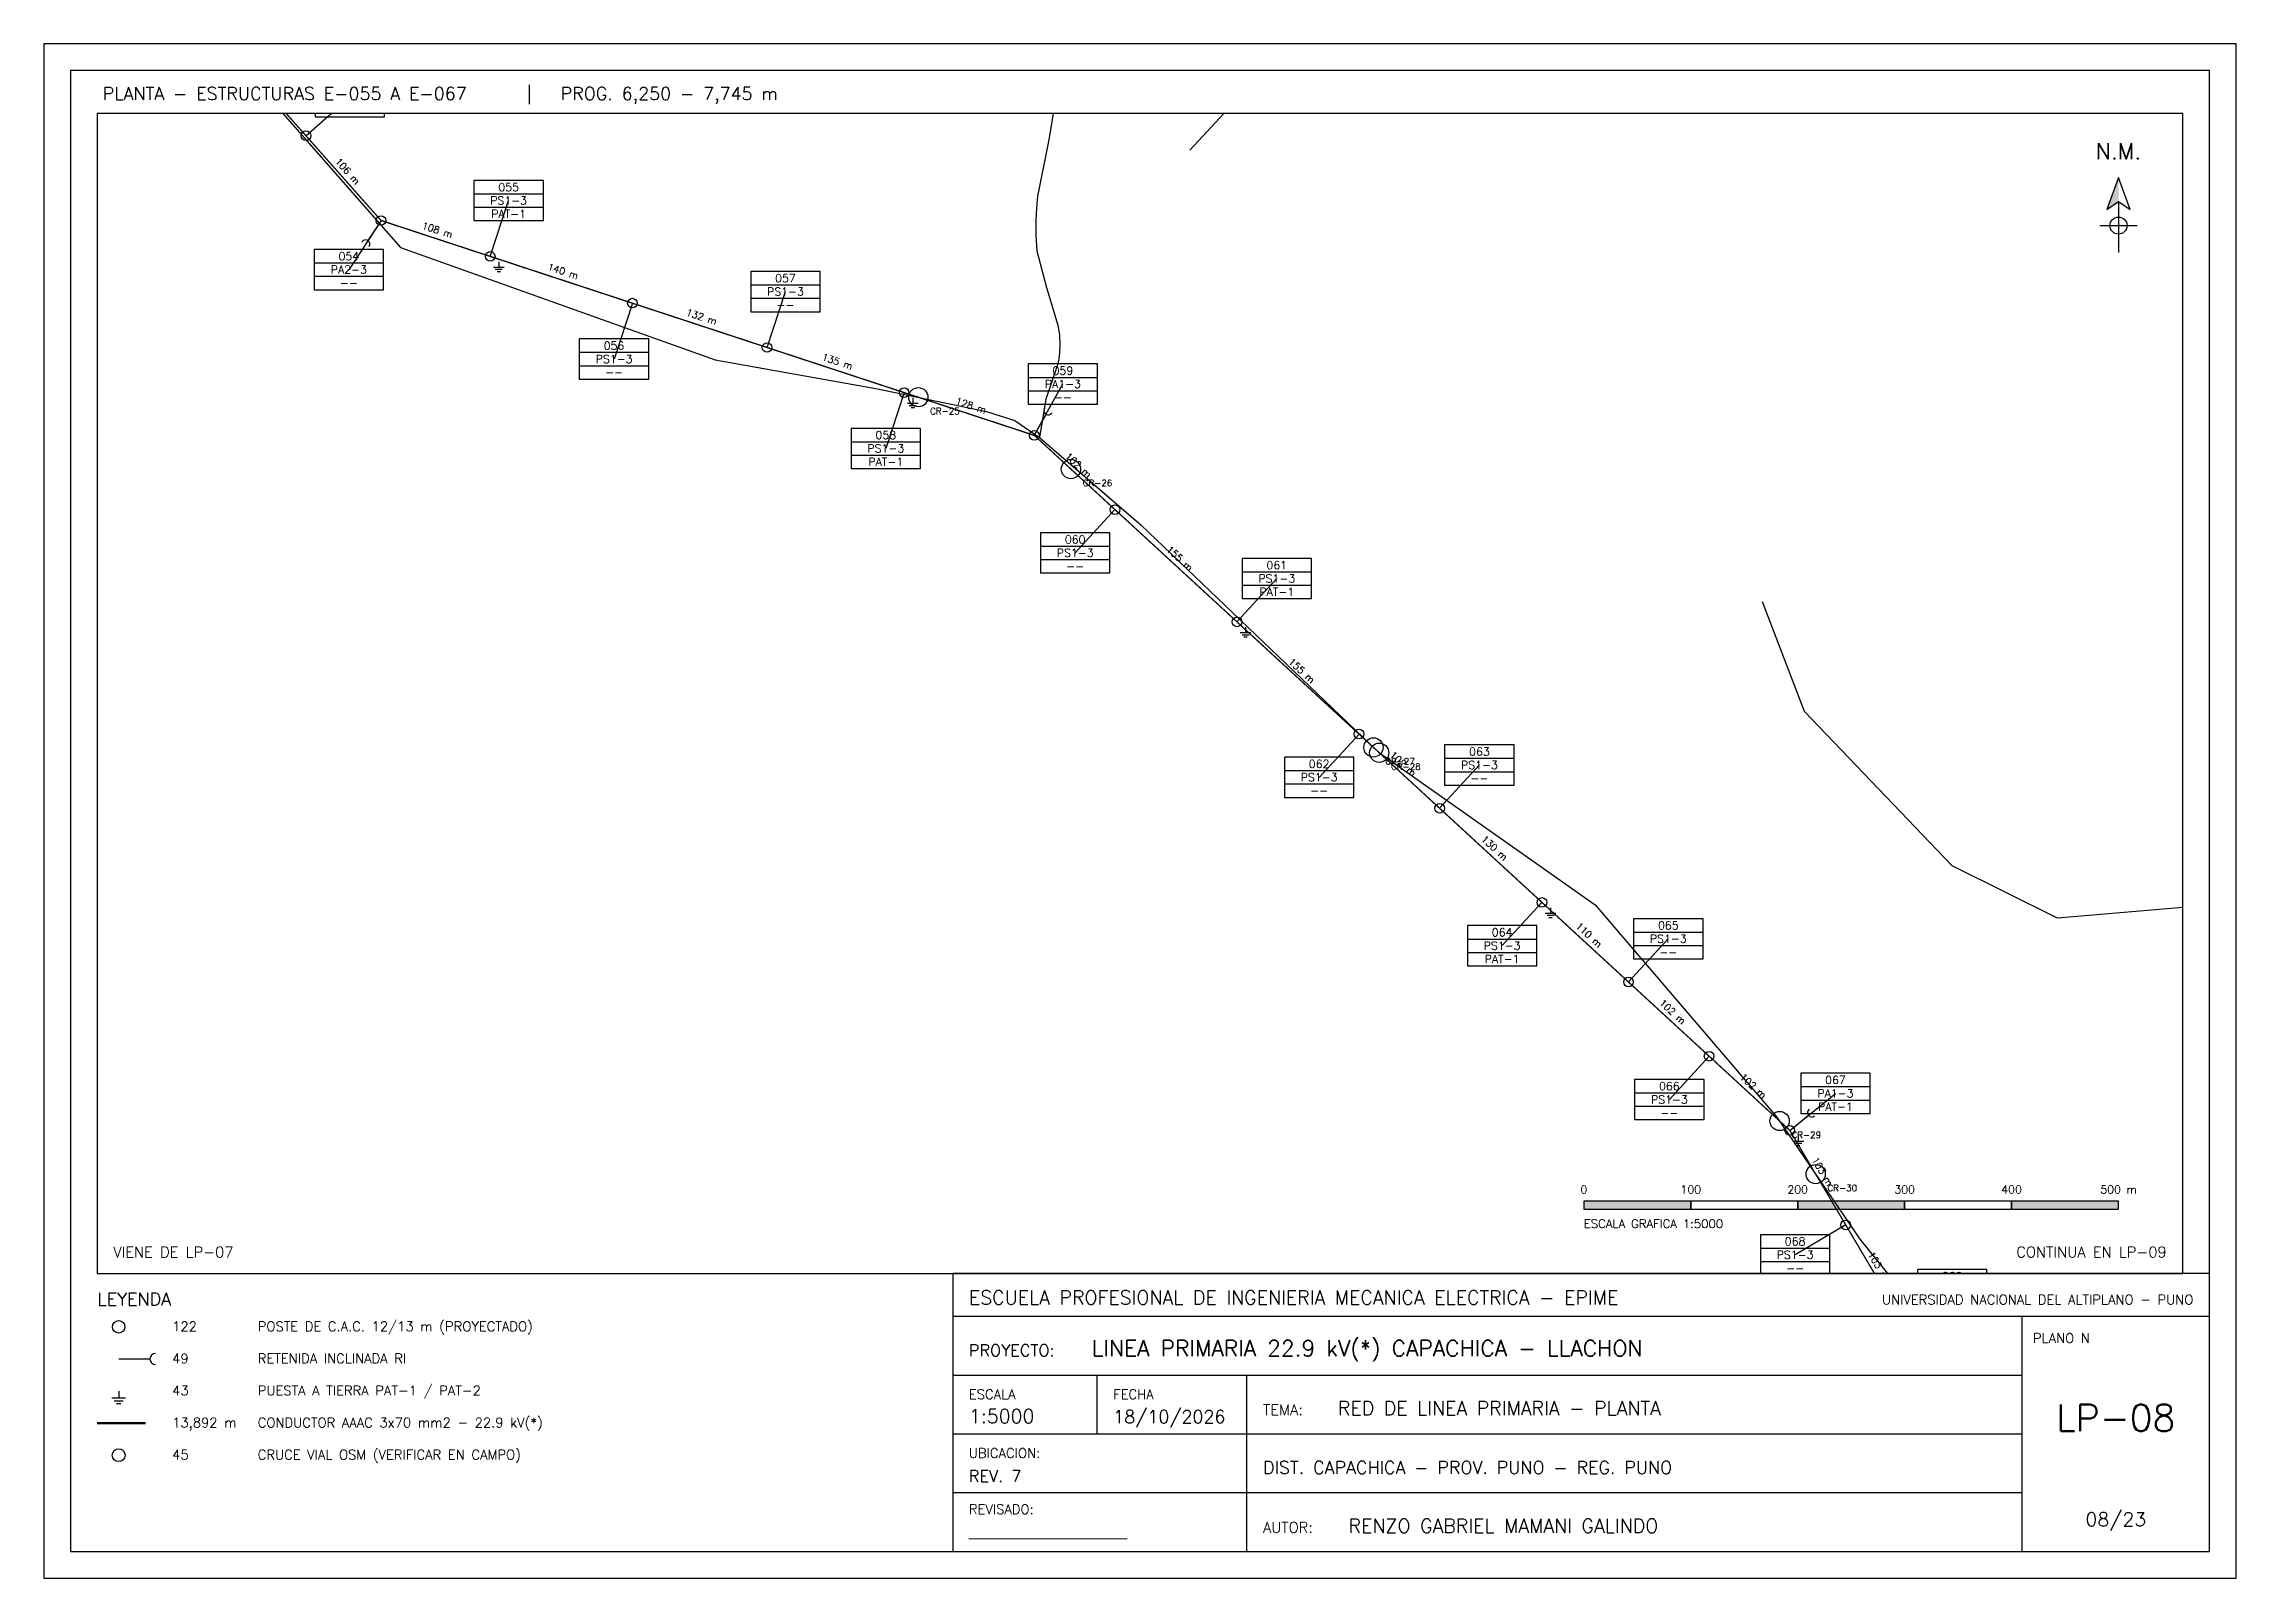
# Paper-space layout 'LP-08' of a CAD drawing. Header units: metres, sheet in millimetres. Extents: x 5 to 415, y 5 to 292.
# The model-space entities are those that its viewports show. They can reach past a viewport. Long polylines and large blocks are cut down to what shows.
import ezdxf
from ezdxf.enums import TextEntityAlignment as Align

# ---------------------------------------------------------------- set-up
doc = ezdxf.new("R2010")
doc.units = ezdxf.units.M
for name, color, linetype in [('CRUCES', 30, 'CONTINUOUS'), ('MARCO', 7, 'CONTINUOUS'), ('NM', 5, 'CONTINUOUS'), ('ROTULO', 7, 'CONTINUOUS'), ('RP_CONDUCTOR', 5, 'CONTINUOUS'), ('RP_CUADROPOSTE', 5, 'CONTINUOUS'), ('RP_LEYENDA', 7, 'CONTINUOUS'), ('RP_POSTE', 1, 'CONTINUOUS'), ('RP_PTIERRA', 2, 'CONTINUOUS'), ('RP_RETENIDA', 1, 'CONTINUOUS'), ('RP_VANO', 4, 'CONTINUOUS'), ('VIAS', 8, 'CONTINUOUS')]:
    doc.layers.add(name, color=color, linetype=linetype)
doc.layers.add('REDCAD_VIEWPORTS', color=8, linetype='CONTINUOUS', plot=False)
doc.styles.add('ROMANS', font='romans.shx')

# ---------------------------------------------------------------- blocks, each defined once
blk = doc.blocks.new('NM')
blk.add_hatch(color=5).paths.add_polyline_path([(0, 0), (0, -4.5), (-2.2, -6)])
for p, q in [((0, -4.5), (0, -14)), ((-3.5, -9), (3.5, -9))]:
    blk.add_line(p, q)
blk.add_lwpolyline([(0, 0), (-2.2, -6), (0, -4.5), (2.2, -6)], close=True)
blk.add_circle((0, -9), 1.6)
at = {"style": 'ROMANS'}
blk.add_text('N.M.', height=3, dxfattribs=at).set_placement((0, 2.5), align=Align.BOTTOM_CENTER)
blk = doc.blocks.new('POSTE_LP')
blk.add_circle((0, 0), 0.9)
blk = doc.blocks.new('RETENIDA')
blk.add_line((0, 0), (4.5, 0))
blk.add_arc((5.3, 0), 0.8, 90, 270)
blk = doc.blocks.new('PAT')
for p, q in [((0, 0), (0, -1)), ((-1, -1), (1, -1)), ((-0.65, -1.4), (0.65, -1.4)), ((-0.3, -1.8), (0.3, -1.8))]:
    blk.add_line(p, q)
blk = doc.blocks.new('CUADRO_POSTE')
for p, q in [((0, 5), (13, 5)), ((0, 2.5), (13, 2.5))]:
    blk.add_line(p, q)
blk.add_lwpolyline([(0, 0), (13, 0), (13, 7.5), (0, 7.5)], close=True)
at = {"style": 'ROMANS'}
for tag, p in [('NUMERO', (6.5, 6.25)), ('ARMADO', (6.5, 3.75)), ('PAT', (6.5, 1.25))]:
    blk.add_attdef(tag, text='', height=1.5, dxfattribs=at).set_placement(p, align=Align.MIDDLE_CENTER)

msp = doc.modelspace()

# ---------------------------------------------------------------- linework, layer by layer
at = {"layer": 'CRUCES'}
for centre in [(410467, 8265445.7), (410609.7, 8265378.5), (410892.6, 8265118.2), (410898, 8265113.2), (411272.4, 8264768.8), (411306.1, 8264719.1)]:
    msp.add_circle(centre, 9, dxfattribs=at)
at = {"layer": 'RP_CONDUCTOR', "const_width": 1.25}
msp.add_lwpolyline([(409644, 8265972.9), (409964.6, 8265611), (410575.5, 8265410), (411281.9, 8264760), (411438.8, 8264494.9)], dxfattribs=at)
at = {"layer": 'RP_CUADROPOSTE'}
for p, q in [((409894.4, 8265690.3), (409935.5, 8265726.8)), ((410066.7, 8265577.4), (410083.9, 8265629.7)), ((409964.6, 8265611), (409934.5, 8265565)), ((410325.6, 8265492.2), (410342.8, 8265544.5)), ((410199.7, 8265533.7), (410182.5, 8265481.4)), ((410575.5, 8265410), (410602.2, 8265458.1)), ((410453.8, 8265450), (410436.6, 8265397.8)), ((410650.9, 8265340.6), (410613.7, 8265300.1)), ((410765, 8265235.6), (410802.2, 8265276.1)), ((410879.1, 8265130.7), (410841.8, 8265090.2)), ((410954.5, 8265061.3), (410991.7, 8265101.8)), ((411050.2, 8264973.2), (411012.9, 8264932.8)), ((411131.1, 8264898.8), (411168.3, 8264939.2)), ((411206.5, 8264829.4), (411169.3, 8264788.9)), ((411281.9, 8264760), (411324.6, 8264794.6)), ((411334.2, 8264671.6), (411286.9, 8264643.6))]:
    msp.add_line(p, q, dxfattribs=at)
at = {"layer": 'VIAS'}
for points in [[(409713.5, 8265892.5), (409982.9, 8265585.6), (410276.9, 8265480.7), (410427.4, 8265454), (410530.7, 8265432.3), (410557.4, 8265424), (410580.3, 8265408), (410675.1, 8265326.3), (410897.3, 8265113.8), (411100, 8264970.9), (411269.8, 8264772.5), (411347.4, 8264658.3), (411595.8, 8264349.6)], [(410594, 8265744.6), (410593.4, 8265713.2), (410589.2, 8265686.4), (410578.6, 8265633.7), (410577.4, 8265622.6), (410576.8, 8265611.3), (410576.9, 8265596.9), (410577.9, 8265582.5), (410587, 8265548.4), (410597.5, 8265513), (410599, 8265503.8), (410599.4, 8265494.6), (410599.1, 8265488), (410598.3, 8265481.4), (410596.9, 8265475), (410586.2, 8265444), (410580.3, 8265408)], [(410721, 8265676.8), (410779.1, 8265739.6), (410830.4, 8265759.6), (410896.1, 8265784.3), (410906.7, 8265795.8), (411004.3, 8265819.2), (411022.3, 8265961.9), (411048.6, 8265971.7), (410999.7, 8266036), (411012.5, 8266077.9), (411062.7, 8266154.9), (411120.1, 8266176.3), (411153.7, 8266214.6), (411231.6, 8266234.8), (411355.4, 8266267), (411364.3, 8266277), (411410.7, 8266329.3)], [(412213.2, 8265426.9), (412142.2, 8265419.6), (412131.5, 8265374.9), (412041.5, 8265379.9), (412017.8, 8265339.4), (412005.8, 8265319), (411997.1, 8265225), (411885.7, 8265184.4), (411757.6, 8265056), (411664.3, 8264969.8), (411532.1, 8264958.6), (411433.9, 8265007.4), (411295.6, 8265151.7), (411256.5, 8265254.3)]]:
    msp.add_lwpolyline(points, dxfattribs=at)

# ---------------------------------------------------------------- block references
at = {"layer": 'RP_CUADROPOSTE', "xscale": 5, "yscale": 5}
for p, values in [((409903, 8265708.1), {'NUMERO': '053', 'ARMADO': 'PS1-3', 'PAT': '--'}), ((410051.4, 8265610.9), {'NUMERO': '055', 'ARMADO': 'PS1-3', 'PAT': 'PAT-1'}), ((409902, 8265546.3), {'NUMERO': '054', 'ARMADO': 'PA2-3', 'PAT': '--'}), ((410310.3, 8265525.7), {'NUMERO': '057', 'ARMADO': 'PS1-3', 'PAT': '--'}), ((410150, 8265462.7), {'NUMERO': '056', 'ARMADO': 'PS1-3', 'PAT': '--'}), ((410569.7, 8265439.3), {'NUMERO': '059', 'ARMADO': 'PA1-3', 'PAT': '--'}), ((410404.1, 8265379.1), {'NUMERO': '058', 'ARMADO': 'PS1-3', 'PAT': 'PAT-1'}), ((410581.2, 8265281.4), {'NUMERO': '060', 'ARMADO': 'PS1-3', 'PAT': '--'}), ((410769.7, 8265257.4), {'NUMERO': '061', 'ARMADO': 'PS1-3', 'PAT': 'PAT-1'}), ((410809.3, 8265071.5), {'NUMERO': '062', 'ARMADO': 'PS1-3', 'PAT': '--'}), ((410959.2, 8265083), {'NUMERO': '063', 'ARMADO': 'PS1-3', 'PAT': '--'}), ((410980.4, 8264914), {'NUMERO': '064', 'ARMADO': 'PS1-3', 'PAT': 'PAT-1'}), ((411135.8, 8264920.5), {'NUMERO': '065', 'ARMADO': 'PS1-3', 'PAT': '--'}), ((411136.8, 8264770.1), {'NUMERO': '066', 'ARMADO': 'PS1-3', 'PAT': '--'}), ((411292.1, 8264775.9), {'NUMERO': '067', 'ARMADO': 'PA1-3', 'PAT': 'PAT-1'}), ((411254.4, 8264624.9), {'NUMERO': '068', 'ARMADO': 'PS1-3', 'PAT': '--'}), ((411401.3, 8264592.5), {'NUMERO': '069', 'ARMADO': 'PS1-3', 'PAT': '--'})]:
    msp.add_blockref('CUADRO_POSTE', p, dxfattribs=at).add_auto_attribs(values)
at = {"layer": 'RP_POSTE', "xscale": 5, "yscale": 5}
for p in [(409894.4, 8265690.3), (409964.6, 8265611), (410066.7, 8265577.4), (410199.7, 8265533.7), (410325.6, 8265492.2), (410453.8, 8265450), (410575.5, 8265410), (410650.9, 8265340.6), (410765, 8265235.6), (410879.1, 8265130.7), (410954.5, 8265061.3), (411050.2, 8264973.2), (411131.1, 8264898.8), (411206.5, 8264829.4), (411281.9, 8264760), (411334.2, 8264671.6)]:
    msp.add_blockref('POSTE_LP', p, dxfattribs=at)
at = {"layer": 'RP_PTIERRA', "xscale": 5, "yscale": 5}
for p in [(410074.7, 8265572.4), (410461.8, 8265445), (410773, 8265230.6), (411058.2, 8264968.2), (411289.9, 8264755)]:
    msp.add_blockref('PAT', p, dxfattribs=at)
at = {"layer": 'RP_RETENIDA', "xscale": 5, "yscale": 5}
for p, rotation in [((409964.6, 8265611), -123.22657820159809), ((410575.5, 8265410), 60.95798311811805), ((411281.9, 8264760), 38.99141205532383)]:
    msp.add_blockref('RETENIDA', p, dxfattribs=dict(at, rotation=rotation))

# ---------------------------------------------------------------- texts
at = {"layer": 'CRUCES', "style": 'ROMANS'}
for s, p in [('CR-25', (410478, 8265429.7)), ('CR-26', (410620.7, 8265362.5)), ('CR-27', (410903.6, 8265102.2)), ('CR-28', (410909, 8265097.2)), ('CR-29', (411283.4, 8264752.8)), ('CR-30', (411317.1, 8264703.1))]:
    msp.add_text(s, height=6, dxfattribs=at).set_placement(p)
at = {"layer": 'RP_VANO', "style": 'ROMANS'}
for s, rotation, p in [('106 m', -48.4626, (409929.5, 8265653.7)), ('108 m', -18.2141, (410015.7, 8265597.2)), ('140 m', -18.2175, (410133.2, 8265558.6)), ('132 m', -18.2162, (410262.7, 8265516)), ('135 m', -18.2162, (410389.7, 8265474.2)), ('128 m', -18.2144, (410514.7, 8265433)), ('102 m', -42.6238, (410613.2, 8265378.3)), ('155 m', -42.6181, (410708, 8265291.1)), ('155 m', -42.6208, (410822, 8265186.2)), ('102 m', -42.6159, (410916.8, 8265099)), ('130 m', -42.6215, (411002.3, 8265020.3)), ('110 m', -42.6199, (411090.6, 8264939)), ('102 m', -42.62, (411168.8, 8264867.1)), ('102 m', -42.6221, (411244.2, 8264797.7)), ('103 m', -59.374, (411308, 8264718.8)), ('103 m', -59.374, (411360.4, 8264630.5))]:
    msp.add_text(s, height=6.5, rotation=rotation, dxfattribs=at).set_placement(p, align=Align.BOTTOM_CENTER)

psp = doc.layouts.new('LP-08')

# ---------------------------------------------------------------- hatches: boundary and pattern name
for points in [[(293, 74), (313, 74), (313, 75.5), (293, 75.5)], [(333, 74), (353, 74), (353, 75.5), (333, 75.5)], [(373, 74), (393, 74), (393, 75.5), (373, 75.5)]]:
    psp.add_hatch(color=7).paths.add_polyline_path(points)

# ---------------------------------------------------------------- linework, layer by layer
at = {"layer": 'CRUCES'}
psp.add_circle((19, 28), 1.2, dxfattribs=at)
at = {"layer": 'MARCO'}
for points in [[(5, 5), (415, 5), (415, 292), (5, 292)], [(10, 10), (410, 10), (410, 287), (10, 287)], [(15, 62), (405, 62), (405, 279), (15, 279)]]:
    psp.add_lwpolyline(points, close=True, dxfattribs=at)
at = {"layer": 'ROTULO'}
for p, q in [((175, 54), (375, 54)), ((175, 54), (410, 54)), ((375, 10), (375, 54)), ((175, 43), (375, 43)), ((202, 32), (202, 43)), ((230, 10), (230, 43)), ((175, 32), (375, 32)), ((175, 21), (375, 21))]:
    psp.add_line(p, q, dxfattribs=at)
for points in [[(293, 74), (313, 74), (313, 75.5), (293, 75.5)], [(313, 74), (333, 74), (333, 75.5), (313, 75.5)], [(333, 74), (353, 74), (353, 75.5), (333, 75.5)], [(353, 74), (373, 74), (373, 75.5), (353, 75.5)], [(373, 74), (393, 74), (393, 75.5), (373, 75.5)], [(175, 10), (410, 10), (410, 62), (175, 62)]]:
    psp.add_lwpolyline(points, close=True, dxfattribs=at)
at = {"layer": 'RP_CONDUCTOR', "lineweight": 50}
psp.add_line((15, 34), (24, 34), dxfattribs=at)

# ---------------------------------------------------------------- block references
at = {"layer": 'NM'}
psp.add_blockref('NM', (393, 267), dxfattribs=at)
at = {"layer": 'RP_POSTE', "xscale": 1.3, "yscale": 1.3}
psp.add_blockref('POSTE_LP', (19, 52), dxfattribs=at)
at = {"layer": 'RP_PTIERRA', "xscale": 1.3, "yscale": 1.3}
psp.add_blockref('PAT', (19, 40), dxfattribs=at)
at = {"layer": 'RP_RETENIDA', "xscale": 1.3, "yscale": 1.3}
psp.add_blockref('RETENIDA', (19, 46), dxfattribs=at)

# ---------------------------------------------------------------- texts
at = {"layer": 'ROTULO', "style": 'ROMANS'}
for s, height, p in [('PLANTA - ESTRUCTURAS E-055 A E-067   |   PROG. 6,250 - 7,745 m', 2.4, (16, 281.5)), ('ESCALA GRAFICA 1:5000', 1.6, (293, 70.5)), ('VIENE DE LP-07', 2, (18, 65)), ('ESCUELA PROFESIONAL DE INGENIERIA MECANICA ELECTRICA - EPIME', 2.6, (178, 56.2)), ('LINEA PRIMARIA 22.9 kV(*) CAPACHICA - LLACHON', 3, (201, 46.5)), ('PLANO N', 1.8, (377, 49)), ('PROYECTO:', 2.2, (178, 46.5)), ('ESCALA', 1.8, (178, 38.5)), ('FECHA', 1.8, (205, 38.5)), ('TEMA:', 2, (233, 35.5)), ('RED DE LINEA PRIMARIA - PLANTA', 2.6, (247, 35.5)), ('1:5000', 2.6, (178, 34)), ('18/10/2026', 2.4, (205, 34)), ('UBICACION:', 1.8, (178, 27.5)), ('REV. 7', 2.2, (178, 23)), ('DIST. CAPACHICA - PROV. PUNO - REG. PUNO', 2.4, (233, 24.5)), ('REVISADO:', 1.8, (178, 17)), ('________________________', 1.8, (178, 12.5)), ('AUTOR:', 2, (233, 13.5)), ('RENZO GABRIEL MAMANI GALINDO', 2.6, (249, 13.5))]:
    psp.add_text(s, height=height, dxfattribs=at).set_placement(p)
for s, p in [('0', (293, 76.5)), ('100', (313, 76.5)), ('200', (333, 76.5)), ('300', (353, 76.5)), ('400', (373, 76.5)), ('500 m', (393, 76.5))]:
    psp.add_text(s, height=1.5, dxfattribs=at).set_placement(p, align=Align.BOTTOM_CENTER)
for s, height, p in [('CONTINUA EN LP-09', 2, (402, 65)), ('UNIVERSIDAD NACIONAL DEL ALTIPLANO - PUNO', 1.8, (407, 56.2))]:
    psp.add_text(s, height=height, dxfattribs=at).set_placement(p, align=Align.RIGHT)
for s, height, p in [('LP-08', 5, (392.5, 35)), ('08/23', 2.6, (392.5, 16))]:
    psp.add_text(s, height=height, dxfattribs=at).set_placement(p, align=Align.MIDDLE_CENTER)
at = {"layer": 'RP_LEYENDA', "style": 'ROMANS'}
for s, height, p in [('LEYENDA', 2.4, (15, 56)), ('POSTE DE C.A.C. 12/13 m (PROYECTADO)', 1.8, (45, 51.2)), ('122', 1.8, (29, 51.2)), ('49', 1.8, (29, 45.2)), ('RETENIDA INCLINADA RI', 1.8, (45, 45.2)), ('43', 1.8, (29, 39.2)), ('PUESTA A TIERRA PAT-1 / PAT-2', 1.8, (45, 39.2)), ('13,892 m', 1.8, (29, 33.2)), ('CONDUCTOR AAAC 3x70 mm2 - 22.9 kV(*)', 1.8, (45, 33.2)), ('45', 1.8, (29, 27.2)), ('CRUCE VIAL OSM (VERIFICAR EN CAMPO)', 1.8, (45, 27.2))]:
    psp.add_text(s, height=height, dxfattribs=at).set_placement(p)

# ---------------------------------------------------------------- viewports
at = {"layer": 'REDCAD_VIEWPORTS'}
psp.add_viewport(center=(210, 170.5), size=(390, 217), view_center_point=(410674.31, 8265168.72), view_height=1085, dxfattribs=at)

doc.saveas('drawing.dxf')
